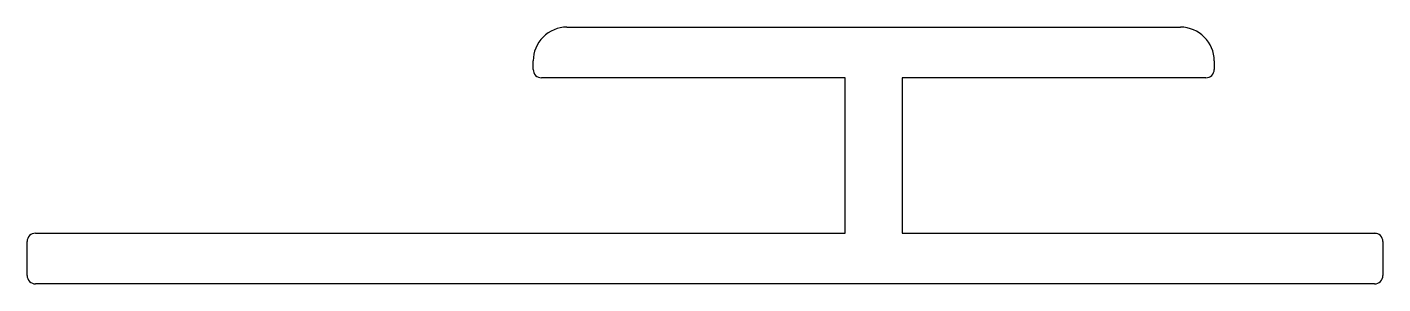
# Model space of a CAD drawing. Extents: x 880 to 920.2, y 558.1 to 565.7.
import ezdxf

# ---------------------------------------------------------------- set-up
doc = ezdxf.new("R2010")
doc.units = 0
doc.layers.get('0').update_dxf_attribs({"linetype": 'CONTINUOUS'})
doc.layers.add('PARCA', color=7, linetype='CONTINUOUS')

msp = doc.modelspace()

# ---------------------------------------------------------------- linework, layer by layer
for p, q in [((896.029, 565.729), (914.214, 565.729)), ((895.029, 564.479), (895.029, 564.729)), ((915.214, 564.729), (915.214, 564.479)), ((904.279, 564.229), (895.279, 564.229)), ((904.279, 559.629), (904.279, 564.229)), ((914.964, 564.229), (905.964, 564.229)), ((905.964, 564.229), (905.964, 559.629)), ((880.279, 559.629), (904.279, 559.629)), ((905.964, 559.629), (919.964, 559.629)), ((880.029, 558.379), (880.029, 559.379)), ((920.214, 559.379), (920.214, 558.379)), ((919.964, 558.129), (880.279, 558.129))]:
    msp.add_line(p, q)
for centre, radius, start, end in [((896.029, 564.729), 1, 90.0003, 180.0003), ((914.214, 564.729), 1, 0.0003, 90.0003), ((895.279, 564.479), 0.25, 180, 270), ((914.964, 564.479), 0.25, 270.0015, 0), ((880.279, 559.379), 0.25, 90, 180), ((919.964, 559.379), 0.25, 0, 90.001), ((880.279, 558.379), 0.25, 180, 270.0003), ((919.964, 558.379), 0.25, 270.0003, 0)]:
    msp.add_arc(centre, radius, start, end)
at = {"layer": 'PARCA', "ltscale": 0.351624}
msp.add_line((905.964, 559.629), (920.029, 559.629), dxfattribs=at)

doc.saveas('drawing.dxf')
